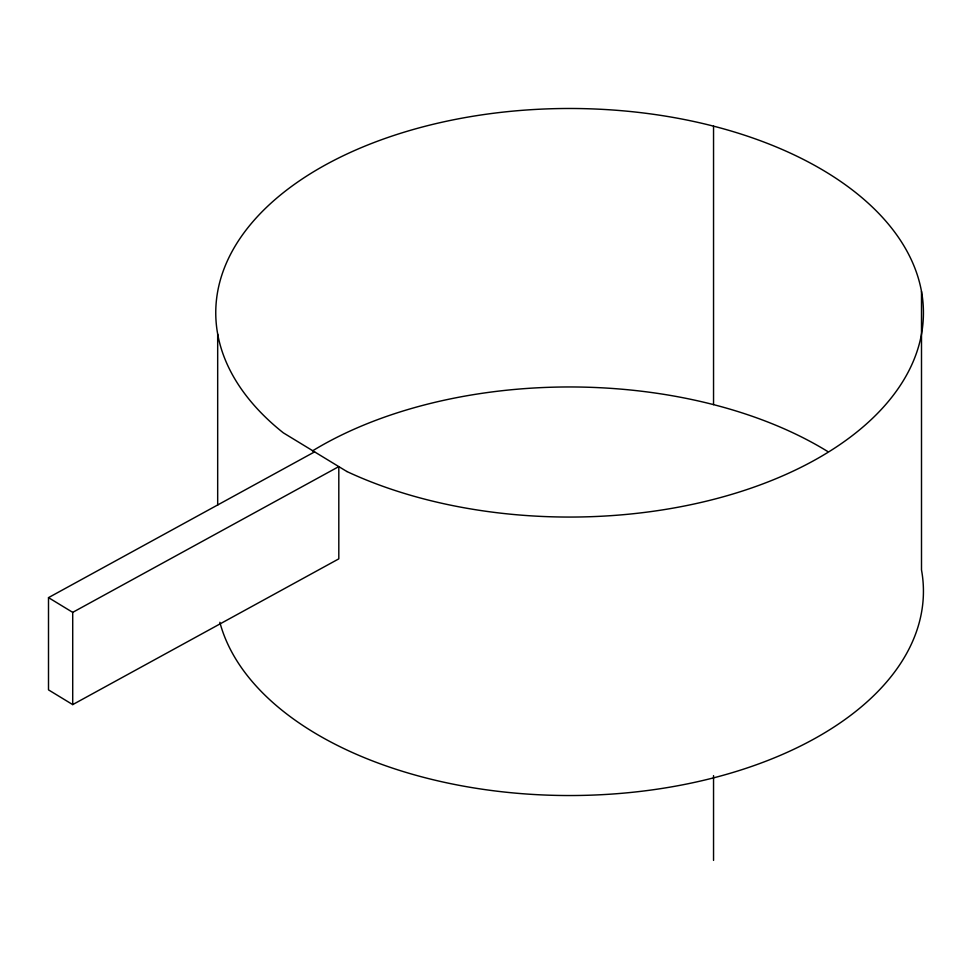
<?xml version="1.0" encoding="UTF-8"?>
<svg xmlns="http://www.w3.org/2000/svg" width="970" height="970" viewBox="0 0 970 970"><rect width="100%" height="100%" fill="white"/><g stroke="black" fill="none" stroke-linecap="round" stroke-linejoin="round"><path stroke-width="1.45" d="M48.5 597.629L72.714 612.361L338.809 466.606L338.809 558.853L72.714 704.608L48.5 689.876L48.5 597.629L314.595 451.874M921.5 291.436L921.5 569.923A353.844 204.294 0 0 1 614.956 793.848A353.844 204.294 0 0 1 219.85 622.291M713.544 126.148L713.544 404.635M713.544 775.612L713.544 860.402M217.68 334.104L217.68 505.127M72.714 612.361L72.714 704.608M312.51 450.88A353.844 204.294 0 0 1 827.568 451.426M346.872 471.517L283.301 432.826A353.844 204.294 0 0 1 502.108 112.229A353.844 204.294 0 0 1 912.915 362.21A353.844 204.294 0 0 1 346.872 471.517"/></g></svg>
